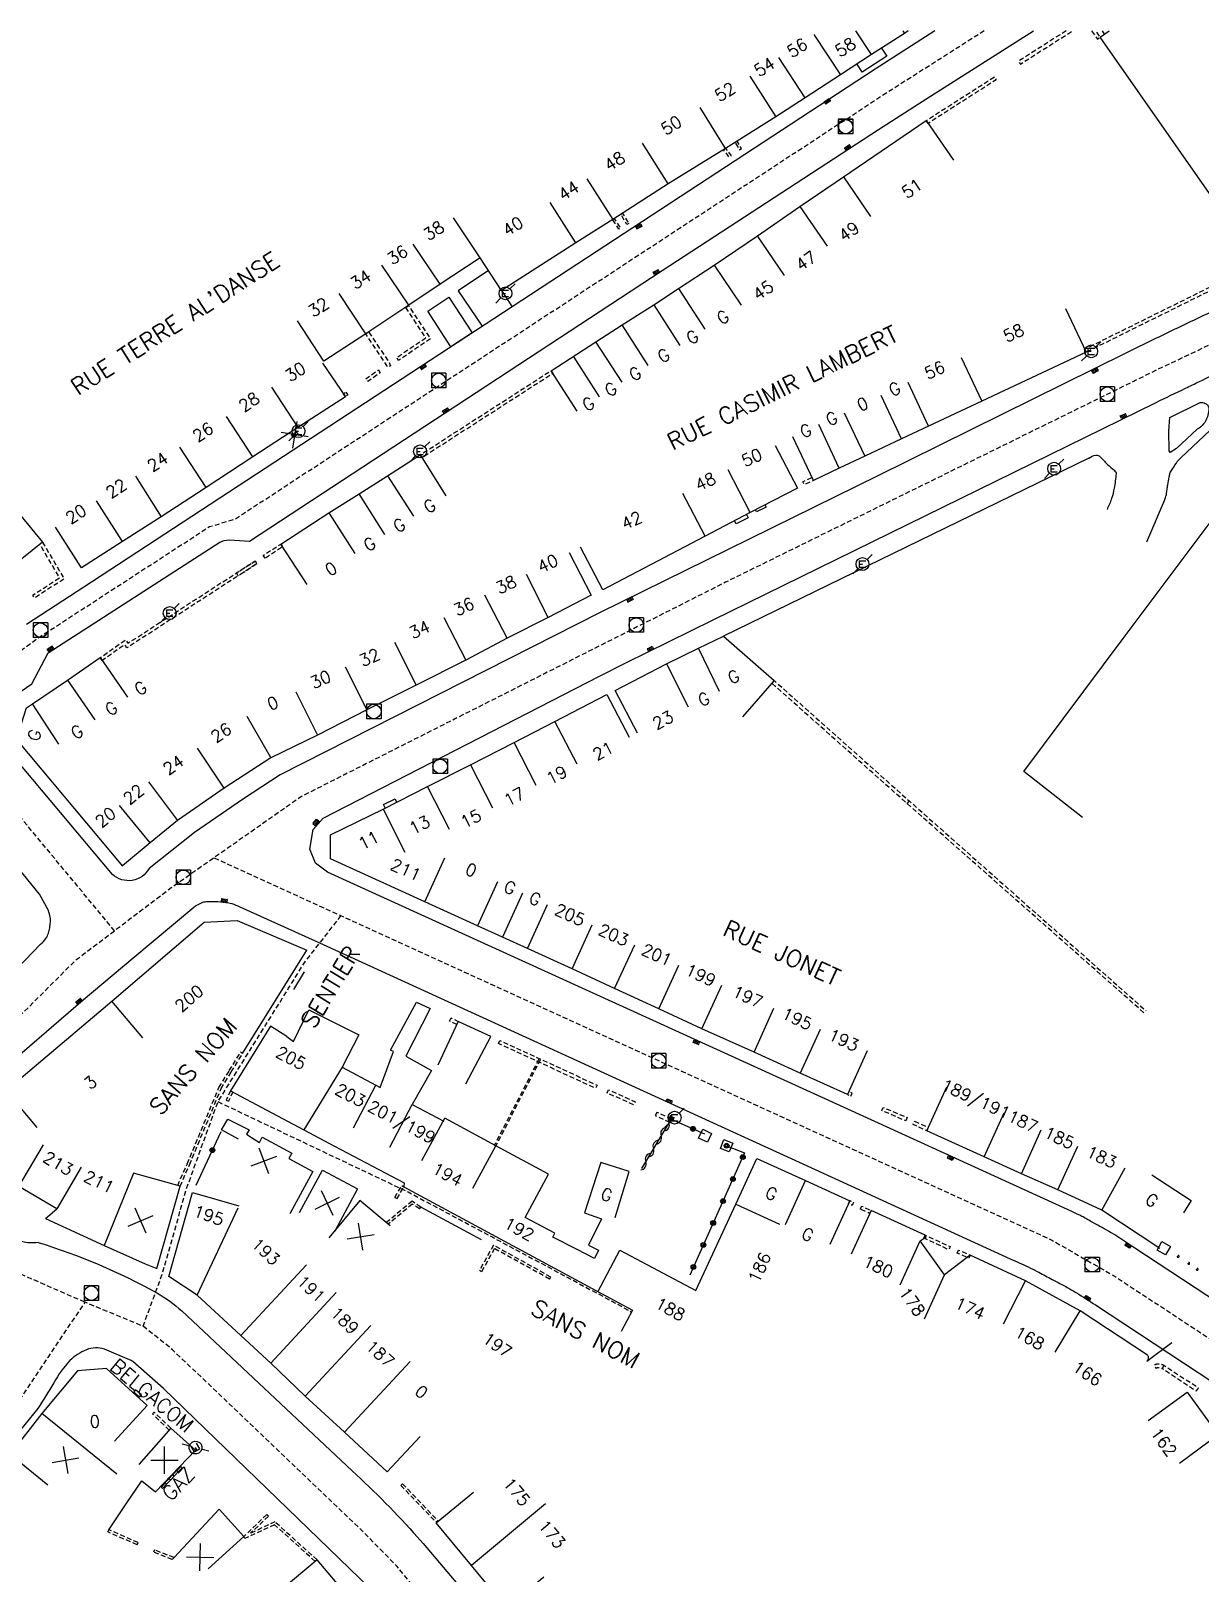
# Model space of a CAD drawing. Header units: millimetres. Extents: x 155999 to 157001, y 123000 to 124001.
# Drawn here: x 156201.8 to 156323.2, y 123840 to 124000 of the extents above; entities that cross this region are included whole.
import ezdxf
from ezdxf.enums import TextEntityAlignment as Align

# ---------------------------------------------------------------- set-up
doc = ezdxf.new("R2010")
doc.units = ezdxf.units.MM
doc.linetypes.add('DASHED', pattern=[0.75, 0.5, -0.25])
doc.layers.get('0').update_dxf_attribs({"linetype": 'CONTINUOUS'})
for name, color, linetype in [('W0001', 6, 'DASHED'), ('W0008', 7, 'CONTINUOUS'), ('W0017', 7, 'CONTINUOUS'), ('W0100', 7, 'CONTINUOUS'), ('W0112', 1, 'DASHED'), ('W0310', 3, 'CONTINUOUS'), ('W0322', 7, 'CONTINUOUS'), ('W0400', 7, 'CONTINUOUS'), ('W0420', 7, 'CONTINUOUS'), ('W0471', 7, 'CONTINUOUS'), ('W0984', 7, 'CONTINUOUS'), ('W0989', 7, 'CONTINUOUS'), ('W0991', 7, 'CONTINUOUS'), ('W1102', 7, 'CONTINUOUS')]:
    doc.layers.add(name, color=color, linetype=linetype)
doc.styles.get("Standard").update_dxf_attribs({"font": 'romans.shx', "width": 0.85})

# ---------------------------------------------------------------- blocks, each defined once
blk = doc.blocks.new('T400')
for p, q in [((-0.15, 0.3), (0.15, 0.3)), ((-0.15, -0.25), (-0.15, 0.3)), ((-0.15, 0.15), (0.15, 0.15)), ((-0.15, 0), (0.15, 0)), ((0.15, 0.3), (0.15, -0.25)), ((-0.15, -0.15), (0.15, -0.15)), ((-0.15, -0.25), (-0.15, -0.3)), ((-0.15, -0.3), (0.15, -0.3)), ((0.15, -0.3), (0.15, -0.25))]:
    blk.add_line(p, q)
blk = doc.blocks.new('t991o')
at = {"color": 0, "linetype": 'Continuous'}
for p, q in [((-1, 1), (1, -1)), ((-1, -1), (1, 1))]:
    blk.add_line(p, q, dxfattribs=at)
blk = doc.blocks.new('t112o')
at = {"color": 0, "linetype": 'Continuous'}
for p, q in [((-0.5, 0.5), (0.5, 0.5)), ((-0.5, -0.5), (-0.5, 0.5)), ((0.5, 0.5), (0.5, -0.5)), ((0.5, -0.5), (-0.5, -0.5))]:
    blk.add_line(p, q, dxfattribs=at)
blk = doc.blocks.new('T471')
for p, q in [((-0.333334, 0.333334), (-0.333334, -0.333334)), ((-0.333334, 0.333334), (0.333334, 0.333334)), ((-0.333334, 0), (0, 0)), ((0.500001, 0.500001), (1.000002, 1.000002)), ((-0.500001, -0.500001), (-1.000002, -1.000002)), ((-0.333334, -0.333334), (0.333334, -0.333334))]:
    blk.add_line(p, q)
blk.add_ellipse((0, 0), major_axis=(0.471405, 0.471405), ratio=1, start_param=5.4977871438, end_param=11.780972451)
blk = doc.blocks.new('t322o')
at = {"color": 0, "linetype": 'Continuous'}
for radius in [0.25, 0.15]:
    blk.add_circle((0, 0), radius, dxfattribs=at)
blk = doc.blocks.new('t310o')
at = {"color": 0, "linetype": 'Continuous'}
for centre, start, end in [((-0.5, 0.38), 216.8699, 323.1304), ((0.5, -0.37), 36.8699, 143.1303)]:
    blk.add_arc(centre, 0.625, start, end, dxfattribs=at)
blk = doc.blocks.new('T420')
for p, q in [((0.75, 0.75), (-0.75, 0.75)), ((-0.75, 0.75), (-0.75, -0.75)), ((0.75, 0.75), (0.75, -0.75)), ((0.75, -0.75), (-0.75, -0.75))]:
    blk.add_line(p, q)
blk.add_ellipse((0, 0), major_axis=(-0.53, 0.53), ratio=1, start_param=3.926991, end_param=10.210176)

msp = doc.modelspace()

# ---------------------------------------------------------------- linework, layer by layer
at = {"layer": 'W0001', "flags": 128}
msp.add_lwpolyline([(156300.76, 124000), (156290.86, 123993.7), (156223.03, 123949.33), (156220.38, 123948.55), (156202.52, 123936.95), (156187.97, 123926.31), (156155.52, 123905.13, 0.107579), (156151.85, 123901.41), (156144.58, 123887.53)], format="xyb", dxfattribs=at)
for points in [[(156346.07, 123930.5), (156358.44, 123947), (156382.28, 123978.81), (156382.71, 123984.68), (156382.2, 123988.04), (156380.03, 123992.86), (156332.93, 123971.58), (156318.59, 123964.79), (156273.93, 123942.81), (156229.92, 123920.59), (156216.41, 123911.11), (156206.34, 123903.46), (156186.9, 123884.03), (156184.79, 123874.25)], [(156210.53, 123906.64), (156191.87, 123929.16)], [(156220.85, 123914.23), (156307.83, 123874.54), (156314.35, 123870.79), (156380.31, 123827.41)], [(156234, 123908.23), (156230.32, 123903.51), (156230.32, 123903.51)], [(156213.48, 123865.63), (156215.53, 123871.22), (156217.96, 123879.83), (156221.25, 123888.93), (156228.58, 123900.69), (156230.32, 123903.51)], [(156221.25, 123888.93), (156240.98, 123879.56), (156261.28, 123868.69), (156264.17, 123867.11)], [(156207.43, 123868.13), (156200.7, 123871.07), (156192.36, 123872.95)], [(156247.65, 123831.33), (156239.8, 123840.75), (156236.12, 123844.52), (156216.54, 123863.19), (156213.48, 123865.63), (156207.43, 123868.13), (156203.6, 123862.38), (156200.32, 123857.5), (156197.21, 123853.73)]]:
    msp.add_lwpolyline(points, dxfattribs=at)
at = {"layer": 'W0008'}
msp.add_line((156248.58, 123874.61), (156242.3, 123878), dxfattribs=at)
at = {"layer": 'W0008', "flags": 128}
for points in [[(156328.14, 123966.03, -0.000009), (156333.87, 123968.71, -0.002928)], [(156352.54, 123849.98), (156316.4, 123873.74, 0.007221), (156314.73, 123874.85, 0.014255), (156313.86, 123875.37, 0.000767), (156312.11, 123876.36, 0.001228), (156311.01, 123876.97, 0.011232), (156310.56, 123877.2, 0.004416), (156309.41, 123877.76), (156286.6, 123888.14), (156232.6, 123912.72), (156231.37, 123913.68), (156230.77, 123915.13), (156231.13, 123917.17), (156232.16, 123918.35), (156260.85, 123933.06), (156263.56, 123934.43), (156272.55, 123938.86), (156318.59, 123961.46, -0.000482), (156321.63, 123962.93, -0.001007), (156323.09, 123963.63, -0.000009), (156328.01, 123965.97, -0.000463)], [(156327.45, 123972.33, 0.001504), (156323.02, 123970.23, 0.001504), (156318.6, 123968.11), (156289.72, 123953.86), (156260.9, 123939.67), (156227.69, 123922.82), (156223.81, 123920.27), (156218.81, 123916.86), (156214.1, 123913.11, -0.48868), (156210.31, 123912.5), (156199.35, 123925.56, -0.062383)], [(156250.66, 123973.06), (156251.77, 123971.39), (156208.12, 123942.82), (156201.4, 123938.41, -0.038055)], [(156317.62, 123947.01), (156319.45, 123951.28, 0.019973), (156319.62, 123951.72, 0.047737), (156319.67, 123951.91, 0.006722), (156319.74, 123952.43, -0.007163), (156319.81, 123952.92, -0.007384), (156319.95, 123953.74, -0.017228), (156320.03, 123954.09, -0.071863), (156320.12, 123954.3, -0.015988), (156320.66, 123955.14, -0.028365), (156320.83, 123955.37, -0.016911), (156321.16, 123955.71), (156324.79, 123959.15), (156325.35, 123959.4), (156327.16, 123959.26), (156328.9, 123958.75)], [(156180.16, 123881.65), (156202.85, 123905.27, 0.059008), (156203.4, 123905.87, 0.084044), (156203.65, 123906.39, 0.02538), (156203.79, 123906.97, 0.026225), (156203.87, 123907.54, 0.065926), (156203.84, 123908.06, 0.047241), (156203.65, 123908.76), (156202.72, 123910.46), (156193.21, 123922.1, 0.08879)], [(156197.87, 123891.41), (156207.26, 123899.48), (156212.41, 123903.82), (156218.73, 123909.12, -0.046579), (156219.55, 123909.56, -0.08307), (156220.06, 123909.69, -0.028539), (156220.96, 123909.7, -0.023084), (156222.07, 123909.6, -0.040742), (156222.68, 123909.47, -0.027496), (156223.53, 123909.15), (156231.32, 123905.6), (156281.55, 123882.64), (156303.46, 123872.62, -0.006292), (156305.32, 123871.78, -0.012333), (156306.25, 123871.32, -0.000826), (156307.62, 123870.59, -0.000712), (156309.21, 123869.74, -0.014647), (156310.32, 123869.1, -0.007982), (156312.31, 123867.84), (156351.76, 123841.84)], [(156202.61, 123874.32, -0.115603), (156200.48, 123874.52, 0.008169)], [(156202.61, 123874.32, -0.0512), (156214.89, 123869.1, -0.0537), (156217.5, 123867.22), (156235.18, 123850.65, -0.0225), (156241.96, 123843.77), (156242.55, 123843.11), (156257.12, 123825.88), (156267.6, 123813.2, -0.0279), (156272.22, 123806.74, -0.0225), (156280.09, 123793.65, -0.026), (156285.19, 123782.75, -0.0151), (156290.48, 123767.89), (156292.69, 123761.35), (156304.31, 123727.06), (156312.9, 123701.67, 0.1394), (156314.09, 123699.93, 0.1384), (156315.98, 123699.15, 0.1498), (156318.02, 123699.45, 0.1197), (156319.52, 123700.87), (156337.89, 123726.96)], [(156230.97, 123820.86), (156239.54, 123829, 0.0083), (156240.28, 123829.71, 0.0945), (156240.89, 123830.52, 0.0289), (156241.01, 123830.88, 0.0799), (156241.38, 123832.6, 0.1532), (156240.13, 123834.97, 0.0311), (156237.06, 123838.39), (156215.59, 123859.16), (156212.43, 123861.97, 0.0822), (156212.07, 123862.15), (156209.46, 123863.24, 0.1921), (156207.6, 123863.19, 0.0989), (156205.89, 123862.08, 0.0698), (156204.23, 123859.76, -0.0093), (156202.55, 123857.09), (156198.96, 123852.67)]]:
    msp.add_lwpolyline(points, format="xyb", dxfattribs=at)
for points in [[(156200.28, 123931.14), (156201.95, 123932.28), (156203.63, 123935.49), (156221.43, 123946.95), (156221.91, 123947.15), (156222.43, 123947.2), (156224.52, 123947.05), (156267.35, 123975.13), (156289.79, 123989.75), (156294.79, 123992.98), (156305.88, 124000)], [(156295.64, 124000), (156289.43, 123996.03), (156251.77, 123971.39)], [(156290.11, 123998.22), (156290.66, 123997.37), (156288.1, 123995.72), (156287.56, 123996.56)], [(156249.32, 123975.14), (156246.17, 123973.04), (156248.68, 123969.37)], [(156311.63, 123955.66), (156273.7, 123937.21)], [(156276.1, 123949.83), (156276.27, 123949.49), (156275.01, 123948.85), (156274.85, 123949.18)], [(156278.01, 123950.82), (156278.12, 123950.59), (156277.13, 123950.11), (156277.03, 123950.32)], [(156238.61, 123919.39), (156238.44, 123919.74), (156239.62, 123920.33), (156239.79, 123919.99)]]:
    msp.add_lwpolyline(points, dxfattribs=at)
msp.add_lwpolyline([(156320.06, 123956.28), (156319.96, 123956.45), (156319.9, 123958.5), (156320.02, 123959.89), (156323.18, 123961.45, -0.130789), (156323.7, 123961.36, -0.178387), (156323.99, 123961.08, -0.126389), (156324.06, 123960.71, -0.060513), (156323.91, 123959.95, -0.094782), (156323.52, 123959.22, -0.092195), (156322.87, 123958.67), (156320.71, 123956.69)], format="xyb", close=True, dxfattribs=at)
at = {"layer": 'W0017', "flags": 128}
msp.add_lwpolyline([(156313.24, 123999.67), (156313.03, 124000)], dxfattribs=at)
msp.add_lwpolyline([(156243.01, 123970.93), (156245.22, 123972.38), (156247.63, 123968.69), (156245.42, 123967.24)], close=True, dxfattribs=at)
msp.add_lwpolyline([(156311.63, 123955.66, -0.142128), (156312.34, 123955.98, -0.236456), (156312.8, 123955.83, -0.019495), (156313.06, 123955.55, 0.015975), (156313.39, 123955.19, 0.032754), (156314.07, 123954.58, -0.065589), (156314.4, 123954.25, -0.187008), (156314.45, 123954.08, -0.021033), (156314.24, 123952.56, -0.036284), (156313.97, 123951.49, -0.033078), (156313.5, 123950.36)], format="xyb", dxfattribs=at)
at = {"layer": 'W0100'}
msp.add_line((156223.81, 123893.92), (156230.47, 123904.63), dxfattribs=at)
at = {"layer": 'W0100', "flags": 128}
for points in [[(156292.88, 124000), (156292.88, 124000), (156292.48, 123999.74), (156289.05, 123997.53), (156285.83, 123995.44), (156282.17, 123993.04), (156279.12, 123991.08), (156273.92, 123987.81), (156267.98, 123984.12), (156262.21, 123980.43), (156258.4, 123978), (156250.66, 123973.06), (156248.46, 123976.45), (156244.29, 123973.72), (156241.05, 123971.53), (156236.58, 123968.58), (156232.25, 123965.74)], [(156329.85, 124000), (156336.83, 123990.09), (156325.11, 123981.76), (156312.79, 123999.35), (156313.71, 124000)], [(156258.53, 123960.55), (156255.81, 123964.75), (156260.47, 123967.76), (156263.2, 123969.52), (156266.47, 123971.58), (156269.04, 123973.26), (156272.75, 123975.69), (156277.22, 123978.75), (156281.63, 123981.78), (156286.14, 123984.86), (156294.75, 123990.71), (156297.56, 123986.57)], [(156310.94, 123918.39), (156304.86, 123923.17), (156315.19, 123936.96), (156329.59, 123956.2), (156335.46, 123951.89), (156337, 123954.04), (156340.01, 123951.82), (156338.44, 123949.69), (156339.86, 123948.63), (156341.32, 123950.58), (156353.67, 123967.09), (156360.15, 123975.75), (156366.27, 123971.14)], [(156309.2, 123971.19), (156311.32, 123966.66), (156300.51, 123961.6), (156294.99, 123958.99), (156292.18, 123957.67), (156288.36, 123955.87), (156285.72, 123954.64), (156283.03, 123953.37), (156280.9, 123957.89)], [(156232.09, 123965.53), (156234.47, 123962.05), (156229.55, 123958.84), (156224.88, 123955.81), (156220.04, 123952.62), (156215.37, 123949.59), (156211.34, 123947.04), (156207.09, 123944.31), (156204.39, 123948.52)], [(156279.08, 123957), (156281.37, 123952.55), (156276.48, 123950.03), (156271.8, 123947.58), (156261.18, 123942.02), (156258.86, 123946.45)], [(156230.5, 123942.57), (156227.77, 123946.77), (156232.74, 123950), (156235.9, 123951.98), (156238.85, 123953.86), (156242.22, 123956.01), (156244.9, 123951.78)], [(156199.86, 123950.85), (156203.03, 123946.98), (156198.93, 123943.63), (156194.07, 123939.68), (156187.76, 123947.44)], [(156257.7, 123945.9), (156259.98, 123941.45), (156255.52, 123939.16), (156251.26, 123937.02), (156246.98, 123934.73), (156241.83, 123932.14), (156236.71, 123929.56), (156231.57, 123926.96), (156226.72, 123924.58), (156221.89, 123921.44), (156217.05, 123918.09), (156214.2, 123915.78), (156211.33, 123913.4)], [(156264.77, 123927.15), (156262.48, 123931.59), (156267.78, 123934.33), (156271.11, 123935.98), (156273.7, 123937.21), (156278.95, 123932.62), (156275.66, 123928.85)], [(156211.39, 123913.36), (156200.36, 123926.52), (156201.37, 123929.79), (156202, 123930.19), (156205.65, 123932.66), (156209.04, 123934.99), (156211.87, 123930.87)], [(156288.62, 123894.21), (156286.56, 123889.66), (156281.66, 123891.88), (156276.88, 123894.05), (156271.47, 123896.47), (156266.98, 123898.56), (156262.39, 123900.68), (156257.99, 123902.72), (156253.38, 123904.83), (156250.79, 123906), (156248.19, 123907.16), (156242.71, 123909.66), (156232.91, 123914.13), (156232.92, 123914.12), (156232.94, 123916.59), (156238.39, 123919.28), (156243, 123921.62), (156247.46, 123923.88), (156251.97, 123926.17), (156256.21, 123928.35), (156261.59, 123931.16), (156263.9, 123926.72)], [(156203.35, 123876.8), (156203.35, 123876.8), (156204.52, 123877.83), (156200.6, 123880.13), (156196.63, 123882.47), (156196.29, 123884.08), (156199.44, 123889.41), (156199.1, 123889.92), (156199.29, 123890.09), (156210.22, 123899.37), (156219.83, 123907.54), (156223.24, 123907.73), (156230.47, 123904.63), (156230.47, 123904.63)], [(156213.46, 123895.56), (156210.22, 123899.37)], [(156228.39, 123895.7), (156229.09, 123895.17), (156230.69, 123898.47), (156235.86, 123895.87), (156234.15, 123892.52), (156237.62, 123890.63), (156238.09, 123890.39), (156239.48, 123894.12), (156239.15, 123894.28), (156241.84, 123899.24), (156243.28, 123898.58), (156240.73, 123893.65), (156243.4, 123892.16), (156241.41, 123888.63)], [(156246.98, 123890.79), (156249.57, 123895.69), (156246.17, 123897.26), (156244.07, 123892.73)], [(156228.39, 123895.7), (156226.69, 123896.75), (156222.56, 123890.06), (156226.31, 123888.06), (156230.16, 123886), (156233.35, 123884.31), (156240.56, 123880.5), (156240.54, 123880.11), (156260.07, 123869.54), (156264.27, 123867.3), (156263.07, 123865.09)], [(156235.3, 123886.2), (156237.62, 123890.63)], [(156318.98, 123873.69), (156318.98, 123873.69), (156312.96, 123877.68), (156308.41, 123879.77), (156304.62, 123881.45), (156300.75, 123883.22), (156294.8, 123885.92), (156296.87, 123890.47)], [(156239.1, 123884.2), (156241.41, 123888.63), (156244.68, 123886.92)], [(156223.37, 123885.04), (156221.61, 123886), (156222.28, 123887.13), (156224.5, 123886.01), (156224.21, 123885.55), (156224.73, 123885.21), (156225.55, 123884.69), (156225.85, 123885.24), (156228.9, 123883.6), (156228.6, 123883.04), (156231.09, 123881.69), (156228.71, 123877.29)], [(156262.45, 123876.92), (156263.93, 123881.69), (156260.99, 123882.61), (156259.28, 123877.41), (156261.05, 123876.78), (156259.71, 123874.03), (156260.74, 123873.51), (156260.32, 123872.67), (156258.53, 123873.58), (156255.99, 123874.87), (156256.2, 123875.3), (156253.14, 123876.93), (156255.54, 123881.41), (156250.09, 123884.35), (156244.79, 123887.21)], [(156260.67, 123869.22), (156262.95, 123873.53), (156270.84, 123869.35), (156274.99, 123878.31), (156277.17, 123883.04), (156282.21, 123880.75), (156286.81, 123878.65), (156284.74, 123874.1)], [(156203.35, 123876.8), (156209.43, 123874.01), (156213.7, 123872.11), (156214.91, 123871.63), (156217.32, 123880.16), (156212.5, 123881.52)], [(156229.72, 123877.43), (156232.08, 123881.84), (156235.73, 123879.9), (156233.37, 123875.48)], [(156318.15, 123881.35), (156322.22, 123878.66), (156321.43, 123877.4)], [(156242.22, 123854.2), (156238.82, 123850.53), (156234.37, 123854.64), (156230.29, 123858.39), (156226.72, 123861.82), (156223.61, 123864.69), (156219.09, 123868.87), (156216.16, 123870.81), (156218.61, 123879.5), (156223.42, 123878.14)], [(156239.11, 123876.06), (156235.96, 123878.67), (156232.77, 123874.82)], [(156210.53, 123853.71), (156213.9, 123857.4), (156209.69, 123861.24), (156206.69, 123861.01), (156202.96, 123856.58), (156199.7, 123852.35), (156203.59, 123849.2)], [(156213.3, 123858.52), (156212.71, 123859.04), (156212.51, 123858.82), (156213.1, 123858.29), (156213.3, 123858.52)], [(156317.77, 123855.85), (156321.8, 123858.81), (156325.05, 123854.37), (156326.77, 123855.61), (156330.26, 123850.78), (156332.26, 123847.93)], [(156209.91, 123844.53), (156211.72, 123847.2), (156213.36, 123849.61), (156214.77, 123848.47), (156218.93, 123852.79), (156216.36, 123855.06), (156213.05, 123851.31)], [(156217.38, 123851.1), (156216.97, 123850.67), (156216.57, 123850.24), (156216.16, 123849.81), (156215.75, 123849.38), (156215.34, 123848.95), (156215.5, 123848.81), (156215.9, 123849.24), (156216.31, 123849.67), (156216.72, 123850.1), (156217.13, 123850.53), (156217.53, 123850.96), (156217.38, 123851.1)], [(156255.05, 123839.62), (156251.19, 123836.44), (156247.54, 123840.83), (156243.89, 123845.24), (156247.75, 123848.42)], [(156216.7, 123841.63), (156221.38, 123846.66), (156223.94, 123843.83), (156220.22, 123840.48)], [(156230.32, 123822.73), (156238.28, 123830.22), (156238.52, 123833.04), (156234.75, 123837.61), (156231.53, 123841.4), (156227.71, 123838.18)]]:
    msp.add_lwpolyline(points, dxfattribs=at)
msp.add_lwpolyline([(156229.08, 123957.81), (156228.89, 123958.06), (156229.37, 123958.4), (156229.55, 123958.15)], close=True, dxfattribs=at)
msp.add_lwpolyline([(156320.24, 123863.91), (156317.64, 123861.99, 0.12173), (156317.77, 123862.14, 0.12173), (156317.82, 123862.32, 0.103752), (156317.79, 123862.48, 0.103752), (156317.7, 123862.62), (156310.71, 123867.22), (156305.03, 123870.36), (156299.29, 123873.02), (156296.63, 123870.95), (156294.1, 123874.49), (156294.75, 123874.92), (156294.64, 123875.08), (156289.02, 123877.65), (156286.94, 123873.1)], format="xyb", dxfattribs=at)
at = {"layer": 'W0112'}
for p, q in [((156222.42, 123892.15), (156223.6, 123894.05)), ((156222.63, 123892.01), (156223.81, 123893.92)), ((156223.81, 123893.92), (156223.6, 123894.05)), ((156221.35, 123890.4), (156222.42, 123892.14)), ((156221.58, 123890.29), (156222.63, 123892.01)), ((156218.07, 123882.49), (156221.35, 123890.4)), ((156218.3, 123882.39), (156221.58, 123890.29)), ((156222.56, 123890.06), (156222.11, 123889.1)), ((156222.11, 123889.1), (156222.34, 123888.99)), ((156222.78, 123889.94), (156222.34, 123888.99)), ((156217.07, 123880.23), (156218.08, 123882.49)), ((156217.32, 123880.16), (156218.3, 123882.39)), ((156239.61, 123878.99), (156240.32, 123880.24)), ((156239.83, 123878.87), (156240.54, 123880.11)), ((156240.32, 123880.24), (156240.54, 123880.11)), ((156241.39, 123878.61), (156238.72, 123876.38)), ((156241.41, 123878.3), (156238.91, 123876.22)), ((156239.61, 123878.99), (156239.83, 123878.87)), ((156242.3, 123878), (156241.39, 123878.61)), ((156242.16, 123877.8), (156241.41, 123878.3)), ((156242.16, 123877.8), (156242.3, 123878)), ((156249.84, 123874.04), (156248.38, 123871.42)), ((156249.93, 123873.7), (156248.6, 123871.29)), ((156255.78, 123870.74), (156249.84, 123874.04)), ((156255.66, 123870.53), (156249.93, 123873.7)), ((156248.6, 123871.29), (156248.38, 123871.42)), ((156255.66, 123870.53), (156255.78, 123870.74)), ((156214.62, 123856.73), (156214.45, 123856.55)), ((156216.2, 123854.87), (156214.45, 123856.55)), ((156216.36, 123855.06), (156214.62, 123856.73)), ((156240.22, 123849.13), (156240.4, 123849.3)), ((156240.22, 123849.13), (156243.87, 123845.31)), ((156240.4, 123849.3), (156244.05, 123845.48)), ((156226.31, 123846.12), (156223.94, 123843.83)), ((156226.49, 123845.94), (156224.64, 123844.16)), ((156226.49, 123845.94), (156226.31, 123846.12)), ((156209.81, 123844.3), (156209.91, 123844.53)), ((156212.86, 123842.96), (156209.81, 123844.3)), ((156212.96, 123843.19), (156209.91, 123844.53)), ((156227.12, 123845.05), (156224.04, 123843.61)), ((156227.16, 123845.35), (156224.64, 123844.16)), ((156231.34, 123841.24), (156227.12, 123845.05)), ((156231.53, 123841.4), (156227.16, 123845.35)), ((156243.87, 123845.31), (156244.05, 123845.48)), ((156212.86, 123842.96), (156212.96, 123843.19)), ((156224.04, 123843.61), (156223.94, 123843.83)), ((156214.66, 123842.43), (156214.57, 123842.19)), ((156216.51, 123841.43), (156214.57, 123842.19)), ((156216.7, 123841.63), (156214.66, 123842.43)), ((156216.7, 123841.63), (156216.51, 123841.43))]:
    msp.add_line(p, q, dxfattribs=at)
at = {"layer": 'W0112', "flags": 128}
for points in [[(156309.26, 124000), (156304.32, 123996.85), (156304.51, 123996.55), (156309.92, 124000)], [(156311.9, 124000), (156312.5, 123999.15), (156312.79, 123999.35), (156312.34, 124000)], [(156203.03, 123946.98), (156205.3, 123943.16), (156202.22, 123941.17), (156202.03, 123941.47), (156204.82, 123943.27), (156202.75, 123946.76)], [(156317.32, 123898.16), (156292.74, 123919.87), (156278.71, 123932.35), (156278.95, 123932.62), (156292.97, 123920.13), (156317.56, 123898.34)], [(156292.97, 123920.13), (156292.74, 123919.87)]]:
    msp.add_lwpolyline(points, dxfattribs=at)
for points in [[(156294.93, 123990.4), (156294.74, 123990.7), (156301.81, 123995.22), (156302, 123994.92)], [(156275.35, 123987.67), (156275.57, 123987.8), (156275.13, 123988.56), (156274.91, 123988.43)], [(156273.72, 123987.67), (156273.92, 123987.81), (156274.49, 123987.04), (156274.29, 123986.89)], [(156344.3, 123983.38), (156344.45, 123983.06), (156311.32, 123966.66), (156311.17, 123966.98)], [(156262.2, 123980.41), (156262.37, 123980.52), (156263.02, 123979.53), (156262.85, 123979.42)], [(156263.87, 123980.02), (156263.69, 123979.91), (156263.05, 123980.97), (156263.24, 123981.08)], [(156240.73, 123971.31), (156241.03, 123971.51), (156243.3, 123968.06), (156239.99, 123965.82), (156239.79, 123966.11), (156242.81, 123968.15)], [(156239.02, 123965.59), (156239.15, 123965.26), (156238.92, 123965.1), (156236.58, 123968.58), (156236.88, 123968.78)], [(156237.89, 123964.83), (156238.09, 123964.54), (156236.8, 123963.63), (156236.59, 123963.92)], [(156242.41, 123955.71), (156242.22, 123956.01), (156255.81, 123964.75), (156256, 123964.45)], [(156234.52, 123962.52), (156234.72, 123962.23), (156234.47, 123962.05), (156234.27, 123962.35)], [(156282.87, 123953.68), (156283.03, 123953.37), (156282.11, 123952.91), (156281.95, 123953.23)], [(156226.14, 123945.3), (156225.95, 123945.59), (156227.77, 123946.77), (156227.96, 123946.47)], [(156209.24, 123934.7), (156209.04, 123934.99), (156211.68, 123936.84), (156211.91, 123936.48), (156225.1, 123945.02), (156225.3, 123944.73), (156211.8, 123935.99), (156211.58, 123936.33)], [(156223.36, 123943.48), (156223.17, 123943.78), (156225.11, 123945), (156225.3, 123944.7)], [(156245.28, 123897.28), (156245.43, 123897.61), (156246.17, 123897.26), (156246.02, 123896.94)], [(156250.36, 123894.95), (156250.51, 123895.27), (156260.59, 123890.64), (156260.44, 123890.32)], [(156249.94, 123884.43), (156250.09, 123884.35), (156254.73, 123893.31), (156254.58, 123893.39)], [(156261.62, 123889.84), (156261.76, 123890.17), (156264.53, 123888.91), (156264.38, 123888.59)], [(156286.91, 123889.5), (156287.06, 123889.82), (156286.7, 123889.98), (156286.56, 123889.66)], [(156266.79, 123887.82), (156266.63, 123887.5), (156268.11, 123886.81), (156268.26, 123887.13)], [(156292.76, 123887.27), (156292.62, 123886.94), (156290.14, 123888.01), (156290.29, 123888.33)], [(156294.95, 123886.24), (156294.8, 123885.92), (156293.39, 123886.57), (156293.54, 123886.89)], [(156286.68, 123878.34), (156286.82, 123878.67), (156287.2, 123878.5), (156287.05, 123878.17)], [(156287.9, 123877.78), (156288.05, 123878.1), (156289.02, 123877.65), (156288.87, 123877.33)], [(156294.5, 123874.76), (156294.64, 123875.08), (156297.24, 123873.9), (156297.09, 123873.57)], [(156297.96, 123873.22), (156298.1, 123873.54), (156299.29, 123873.02), (156299.15, 123872.7)]]:
    msp.add_lwpolyline(points, close=True, dxfattribs=at)
for points in [[(156320.78, 123872.91, 1.023033), (156320.98, 123872.87, 0.977486)], [(156321.88, 123872.18, 1.023033), (156322.07, 123872.14, 0.977486)], [(156322.77, 123871.56, 1.023033), (156322.96, 123871.52, 0.977486)]]:
    msp.add_lwpolyline(points, format="xyb", close=True, dxfattribs=at)
msp.add_lwpolyline([(156319.41, 123861.55), (156319.22, 123861.26), (156322.78, 123858.92), (156322.98, 123859.22), (156319.41, 123861.55, 0.070489), (156319.15, 123861.67, 0.070489), (156318.86, 123861.71, 0.058599), (156318.62, 123861.68, 0.058599), (156318.4, 123861.6), (156318.56, 123861.28, -0.058599), (156318.71, 123861.34, -0.058599), (156318.86, 123861.36, -0.070489), (156319.05, 123861.33, -0.070489), (156319.22, 123861.25)], format="xyb", dxfattribs=at)
at = {"layer": 'W0310', "flags": 128}
msp.add_lwpolyline([(156268.04, 123886.75), (156265.19, 123881.98)], dxfattribs=at)
at = {"layer": 'W0322'}
for p, q in [((156230.18, 123902.4), (156229.08, 123900.55)), ((156218.98, 123880.28), (156221.57, 123885.82))]:
    msp.add_line(p, q, dxfattribs=at)
at = {"layer": 'W0322', "flags": 128}
for points in [[(156268.26, 123887.13), (156271.73, 123885.58)], [(156274.03, 123884.36), (156275.9, 123883.62), (156270.2, 123870.94)]]:
    msp.add_lwpolyline(points, dxfattribs=at)
at = {"layer": 'W1102'}
for p, q in [((156283.09, 123999.62), (156285.83, 123995.44)), ((156289.05, 123997.53), (156287.45, 124000)), ((156292.31, 124000), (156292.48, 123999.74)), ((156282.17, 123993.04), (156279.45, 123997.23)), ((156276.44, 123995.3), (156279.12, 123991.08)), ((156273.92, 123987.81), (156271.27, 123992.05)), ((156267.98, 123984.12), (156265.31, 123988.35)), ((156259.52, 123984.64), (156262.21, 123980.43)), ((156286.14, 123984.86), (156288.95, 123980.73)), ((156258.4, 123978), (156255.71, 123982.21)), ((156248.46, 123976.45), (156245.69, 123980.61)), ((156281.63, 123981.78), (156284.45, 123977.65)), ((156280.05, 123974.63), (156277.22, 123978.75)), ((156244.29, 123973.72), (156241.52, 123977.88)), ((156241.05, 123971.53), (156238.27, 123975.69)), ((156272.75, 123975.69), (156275.53, 123971.54)), ((156236.58, 123968.58), (156233.84, 123972.76)), ((156269.04, 123973.26), (156271.78, 123969.07)), ((156266.47, 123971.58), (156269.16, 123967.37)), ((156232.25, 123965.74), (156229.5, 123969.92)), ((156265.88, 123965.3), (156263.2, 123969.52)), ((156263.18, 123963.56), (156260.47, 123967.76)), ((156260.85, 123962.05), (156258.14, 123966.25)), ((156298.38, 123966.12), (156300.51, 123961.6)), ((156226.82, 123963.03), (156229.55, 123958.84)), ((156294.99, 123958.99), (156292.86, 123963.51)), ((156292.18, 123957.67), (156290.05, 123962.19)), ((156224.88, 123955.81), (156222.14, 123959.99)), ((156286.23, 123960.39), (156288.36, 123955.87)), ((156285.72, 123954.64), (156283.6, 123959.16)), ((156220.04, 123952.62), (156217.31, 123956.8)), ((156212.68, 123953.8), (156215.37, 123949.59)), ((156238.85, 123953.86), (156241.53, 123949.65)), ((156276.48, 123950.03), (156274.18, 123954.47)), ((156238.58, 123947.76), (156235.9, 123951.98)), ((156271.8, 123947.58), (156269.48, 123952.02)), ((156211.34, 123947.04), (156208.66, 123951.26)), ((156232.74, 123950), (156235.44, 123945.78)), ((156255.52, 123939.16), (156253.26, 123943.62)), ((156251.26, 123937.02), (156248.95, 123941.46)), ((156244.67, 123939.16), (156246.98, 123934.73)), ((156239.58, 123936.6), (156241.83, 123932.14)), ((156273.3, 123931.48), (156271.11, 123935.98)), ((156234.46, 123934.02), (156236.71, 123929.56)), ((156267.78, 123934.33), (156270.03, 123929.87)), ((156205.65, 123932.66), (156208.47, 123928.53)), ((156229.34, 123931.43), (156231.57, 123926.96)), ((156204.73, 123926), (156202, 123930.19)), ((156224.25, 123928.92), (156226.72, 123924.58)), ((156258.51, 123923.92), (156256.21, 123928.35)), ((156254.25, 123921.71), (156251.97, 123926.17)), ((156221.89, 123921.44), (156219.11, 123925.59)), ((156247.46, 123923.88), (156249.72, 123919.42)), ((156214.05, 123922.09), (156217.05, 123918.09)), ((156245.26, 123917.16), (156243, 123921.62)), ((156214.2, 123915.78), (156211.03, 123919.64)), ((156238.39, 123919.28), (156240.63, 123914.81)), ((156242.71, 123909.66), (156244.78, 123914.21)), ((156250.25, 123911.72), (156248.19, 123907.16)), ((156252.85, 123910.55), (156250.79, 123906)), ((156253.38, 123904.83), (156255.45, 123909.38)), ((156257.99, 123902.72), (156260.09, 123907.26)), ((156262.39, 123900.68), (156264.49, 123905.21)), ((156266.98, 123898.56), (156269.08, 123903.09)), ((156271.47, 123896.47), (156273.54, 123901.02)), ((156276.88, 123894.05), (156278.93, 123898.61)), ((156283.72, 123896.43), (156281.66, 123891.88)), ((156234.15, 123892.52), (156230.16, 123886)), ((156202.5, 123886.24), (156199.29, 123890.09)), ((156300.75, 123883.22), (156302.82, 123887.77)), ((156242.41, 123882.81), (156244.79, 123887.21)), ((156304.62, 123881.45), (156306.67, 123886.01)), ((156200.6, 123880.13), (156203.14, 123884.44)), ((156247.71, 123879.95), (156250.09, 123884.35)), ((156308.41, 123879.77), (156310.47, 123884.33)), ((156207.05, 123882.14), (156204.52, 123877.83)), ((156212.5, 123881.52), (156209.43, 123874.01)), ((156312.96, 123877.68), (156315.39, 123882.05)), ((156280.14, 123876.2), (156282.21, 123880.75)), ((156219.09, 123868.87), (156223.33, 123877.93)), ((156274.99, 123878.31), (156279.53, 123876.21)), ((156292.02, 123869.94), (156294.1, 123874.49)), ((156230.42, 123872.02), (156223.61, 123864.69)), ((156294.55, 123866.4), (156296.63, 123870.95)), ((156302.77, 123865.9), (156305.03, 123870.36)), ((156226.72, 123861.82), (156233.53, 123869.15)), ((156308.12, 123862.94), (156310.71, 123867.22)), ((156237.1, 123865.72), (156230.29, 123858.39)), ((156234.37, 123854.64), (156241.19, 123861.97)), ((156210.74, 123850.29), (156202.96, 123856.58)), ((156325.05, 123854.37), (156321.02, 123851.41)), ((156217.13, 123850.53), (156216.97, 123850.67)), ((156215.9, 123849.24), (156215.75, 123849.38)), ((156216.31, 123849.67), (156216.16, 123849.81)), ((156216.72, 123850.1), (156216.57, 123850.24)), ((156255.23, 123847.23), (156247.54, 123840.83))]:
    msp.add_line(p, q, dxfattribs=at)

# ---------------------------------------------------------------- block references
at = {"layer": 'W0112'}
for p, rotation in [((156271.79, 123885.4), 335.1429463812651), ((156274.03, 123884.36), 338.2675391033458), ((156319.39, 123873.73), 330.5290429733134)]:
    msp.add_blockref('t112o', p, dxfattribs=dict(at, rotation=rotation))
at = {"layer": 'W0310', "rotation": 239.1485904179847}
for p in [(156268.04, 123886.75), (156267.23, 123885.4), (156266.43, 123884.06), (156265.63, 123882.71)]:
    msp.add_blockref('t310o', p, dxfattribs=at)
at = {"layer": 'W0322'}
for p, rotation in [((156268.26, 123887.13), 336.0067655638484), ((156270.54, 123886.11), 336.0067655638484), ((156220.67, 123883.9), 64.95011967691403), ((156274.03, 123884.36), 338.2675391033458), ((156275.71, 123883.18), 245.7881523500605), ((156274.68, 123880.9), 245.7881523500605), ((156273.66, 123878.62), 245.7881523500605), ((156272.63, 123876.34), 245.7881523500605), ((156271.61, 123874.06), 245.7881523500605), ((156270.58, 123871.78), 245.7881523500605)]:
    msp.add_blockref('t322o', p, dxfattribs=dict(at, rotation=rotation))
at = {"layer": 'W0400'}
for p, rotation in [((156284.49, 123992.69), 304.3617041567467), ((156286.6, 123987.91), 122.4698691556417), ((156264.91, 123979.72), 296.5705587981544), ((156266.73, 123974.97), 117.8808666209784), ((156242.53, 123965.15), 302.4776891477658), ((156312.27, 123964.75), 120.8252999647915), ((156244.89, 123960.61), 122.4727293181185), ((156315.2, 123960.04), 114.2932094312889), ((156264, 123941.02), 295.7567928104967), ((156203.87, 123935.9), 122.3851752299963), ((156266.11, 123935.9), 298.0417210076135), ((156231.41, 123917.91), 319.5490308821861), ((156221.92, 123909.8), 81.15694723887175), ((156206.84, 123899.34), 128.851183607473), ((156270.89, 123895.09), 67.3257739266621), ((156268.07, 123888.97), 65.4149871131752), ((156297.25, 123883.09), 242.2912478472858), ((156315.68, 123874.01), 236.3068207713006), ((156311.5, 123868.54), 58.02763420420385)]:
    msp.add_blockref('T400', p, dxfattribs=dict(at, rotation=rotation))
at = {"layer": 'W0420'}
for p in [(156286.36, 123990.06), (156286.39, 123990.08), (156244.15, 123963.73), (156313.53, 123962.31), (156202.83, 123937.84), (156264.65, 123938.37), (156237.42, 123929.4), (156244.31, 123923.71), (156217.65, 123912.2), (156266.97, 123893.16), (156311.96, 123872.02), (156208.1, 123869.06)]:
    msp.add_blockref('T420', p, dxfattribs=at)
at = {"layer": 'W0471'}
for p in [(156251.08, 123972.77), (156311.86, 123966.76), (156229.61, 123958.48), (156242.22, 123956.38), (156308.01, 123954.58), (156288.13, 123944.69), (156216.24, 123939.61), (156268.63, 123887.27)]:
    msp.add_blockref('T471', p, dxfattribs=at)
at = {"layer": 'W0471', "rotation": 120.9009}
msp.add_blockref('T471', (156218.92, 123853.05), dxfattribs=at)
at = {"layer": 'W0991', "extrusion": (0, 0, -1), "rotation": 324.224039857642}
msp.add_blockref('t991o', (-156229.22, 123958.1), dxfattribs=at)
at = {"layer": 'W0991'}
for p, rotation in [((156226.02, 123882.78), 65.36875677638355), ((156232.6, 123878.4), 70.45695162087503), ((156213.24, 123876.57), 68.62248251176874), ((156236.06, 123874.93), 54.59563109246919), ((156205.43, 123851.75), 324.6471119088061), ((156215.71, 123851.75), 44.98986019304118), ((156219.4, 123841.67), 43.48243582101512)]:
    msp.add_blockref('t991o', p, dxfattribs=dict(at, rotation=rotation))

# ---------------------------------------------------------------- texts
at = {"layer": 'W0984'}
for s, rotation, p in [('BELGACOM', 319.8258, (156214.39, 123858.45)), ('GAZ', 46.8134, (156217.13, 123849.29))]:
    msp.add_text(s, height=1.5, rotation=rotation, dxfattribs=at).set_placement(p, align=Align.MIDDLE)
at = {"layer": 'W0989'}
for s, rotation, p in [("RUE TERRE AL'DANSE", 32.8409, (156216.8, 123969.65)), ('RUE CASIMIR LAMBERT', 25.9942, (156279.84, 123962.98)), ('RUE JONET', 335.473, (156279.76, 123904.36)), ('SENTIER', 58.7042, (156232.91, 123900.83)), ('SANS NOM', 49.014, (156218.68, 123892.6)), ('SANS NOM', 331.9198, (156259.39, 123864.84))]:
    msp.add_text(s, height=1.75, rotation=rotation, dxfattribs=at).set_placement(p, align=Align.MIDDLE)
at = {"layer": 'W0991'}
for s, rotation, p in [('56', 32.5492, (156281.35, 123998.24)), ('58', 32.5492, (156286.35, 123998.3)), ('54', 32.5492, (156277.95, 123996.26)), ('52', 32.5492, (156273.86, 123993.68)), ('50', 32.5492, (156268.29, 123990.2)), ('48', 32.5492, (156262.4, 123986.48)), ('44', 32.5492, (156257.62, 123983.43)), ('51', 34.1671, (156293.25, 123983.65)), ('40', 32.5492, (156251.84, 123979.74)), ('38', 33.233, (156243.63, 123979.27)), ('49', 34.3832, (156286.71, 123979.19)), ('36', 33.233, (156239.87, 123976.77)), ('47', 34.3974, (156282.25, 123976.14)), ('34', 33.233, (156236.05, 123974.22)), ('45', 34.3974, (156277.81, 123973.09)), ('32', 33.233, (156231.67, 123971.34)), ('G', 33.3072, (156273.64, 123970.29)), ('58', 25.0887, (156303.8, 123968.66)), ('G', 32.984, (156270.48, 123968.23)), ('G', 32.2865, (156267.5, 123966.32)), ('30', 33.233, (156229.28, 123964.63)), ('G', 32.2865, (156264.54, 123964.43)), ('56', 25.0887, (156295.61, 123964.81)), ('G', 32.2865, (156262.01, 123962.81)), ('G', 25.0887, (156291.46, 123962.85)), ('28', 33.233, (156224.48, 123961.51)), ('G', 32.2865, (156259.69, 123961.3)), ('0', 25.0887, (156288.14, 123961.29)), ('G', 25.0887, (156284.93, 123959.78)), ('26', 33.233, (156219.7, 123958.39)), ('G', 25.0887, (156282.24, 123958.52)), ('24', 33.233, (156214.99, 123955.3)), ('50', 25.0887, (156276.64, 123955.74)), ('22', 33.233, (156210.69, 123952.54)), ('48', 25.0887, (156271.83, 123953.24)), ('20', 33.233, (156206.52, 123949.89)), ('G', 32.411, (156243.21, 123950.71)), ('42', 25.0887, (156264.17, 123949.23)), ('G', 32.5314, (156240.06, 123948.71)), ('G', 32.1761, (156236.98, 123946.76)), ('40', 25.0887, (156255.47, 123944.76)), ('0', 33.0234, (156232.98, 123944.19)), ('38', 25.0887, (156251.14, 123942.56)), ('36', 25.0887, (156246.76, 123940.28)), ('34', 25.0887, (156242.16, 123937.9)), ('32', 25.0887, (156236.98, 123935.01)), ('G', 34.9154, (156213.22, 123931.81)), ('30', 25.0887, (156231.89, 123932.72)), ('G', 26.0923, (156274.75, 123933)), ('0', 25.0887, (156226.94, 123930.26)), ('G', 26.2655, (156271.66, 123930.67)), ('G', 34.5285, (156210.18, 123929.71)), ('23', 27.3373, (156267.42, 123928.52)), ('G', 72.9145, (156202.2, 123926.94)), ('G', 34.0712, (156206.62, 123927.28)), ('26', 33.0148, (156221.58, 123927.2)), ('21', 27.5013, (156261.21, 123925.32)), ('24', 34.704, (156216.62, 123923.87)), ('19', 27.3137, (156256.39, 123922.82)), ('22', 39.0525, (156212.48, 123920.82)), ('17', 26.9018, (156251.99, 123920.57)), ('20', 39.648, (156209.58, 123918.44)), ('13', 26.9018, (156242.16, 123917.64)), ('15', 26.9018, (156247.49, 123918.29)), ('11', 26.9018, (156236.88, 123916.05)), ('211', 335.5009, (156240.74, 123912.99)), ('0', 335.5009, (156247.52, 123912.96)), ('G', 335.5009, (156251.54, 123911.14)), ('G', 335.5009, (156254.15, 123909.97)), ('205', 335.5009, (156257.77, 123908.32)), ('203', 335.5009, (156262.3, 123906.23)), ('201', 335.5009, (156266.78, 123904.16)), ('199', 335.5009, (156271.34, 123902.05)), ('200', 40.3637, (156218.26, 123899.65)), ('197', 335.5009, (156276.21, 123899.82)), ('195', 335.5009, (156281.34, 123897.52)), ('193', 335.5009, (156286.17, 123895.32)), ('205', 331.9383, (156228.83, 123893.46)), ('3', 40.3698, (156208, 123890.92)), ('203', 331.9807, (156234.99, 123889.6)), ('189/191', 335.5009, (156299.84, 123889.12)), ('201/199', 332.144, (156240.27, 123886.75)), ('187', 335.5009, (156304.76, 123886.88)), ('185', 335.5009, (156308.54, 123885.18)), ('213', 329.5315, (156204.66, 123882.53)), ('183', 335.5009, (156312.93, 123883.19)), ('211', 334.2899, (156208.91, 123880.61)), ('194', 331.6493, (156245.06, 123881.38)), ('G', 342.717, (156261.58, 123879.28)), ('G', 335.5398, (156278.67, 123879.4)), ('195', 340.4623, (156220.29, 123877.14)), ('G', 326.6147, (156318.15, 123878.71)), ('192', 332.0918, (156252.5, 123875.72)), ('G', 335.5118, (156282.44, 123875.15)), ('193', 317.2253, (156226.21, 123873.38)), ('186', 65.1583, (156277.45, 123871.73)), ('180', 335.447, (156289.75, 123871.82)), ('191', 317.358, (156230.92, 123869.51)), ('188', 332.0918, (156268.18, 123867.41)), ('178', 305.5326, (156293.29, 123868.17)), ('174', 335.1001, (156299.28, 123867.49)), ('189', 316.1123, (156234.4, 123866.23)), ('168', 331.1073, (156305.46, 123864.41)), ('187', 317.495, (156238.07, 123862.78)), ('197', 325.5009, (156250.24, 123863.69)), ('166', 326.6188, (156311.45, 123860.75)), ('0', 317.2285, (156242.37, 123858.83)), ('0', 4.4717, (156208.47, 123855.75)), ('162', 305.807, (156319.39, 123853.63)), ('175', 309.654, (156252.26, 123848.46)), ('173', 309.7033, (156255.9, 123844.07))]:
    msp.add_text(s, height=1.25, rotation=rotation, dxfattribs=at).set_placement(p, align=Align.MIDDLE)

doc.saveas('drawing.dxf')
